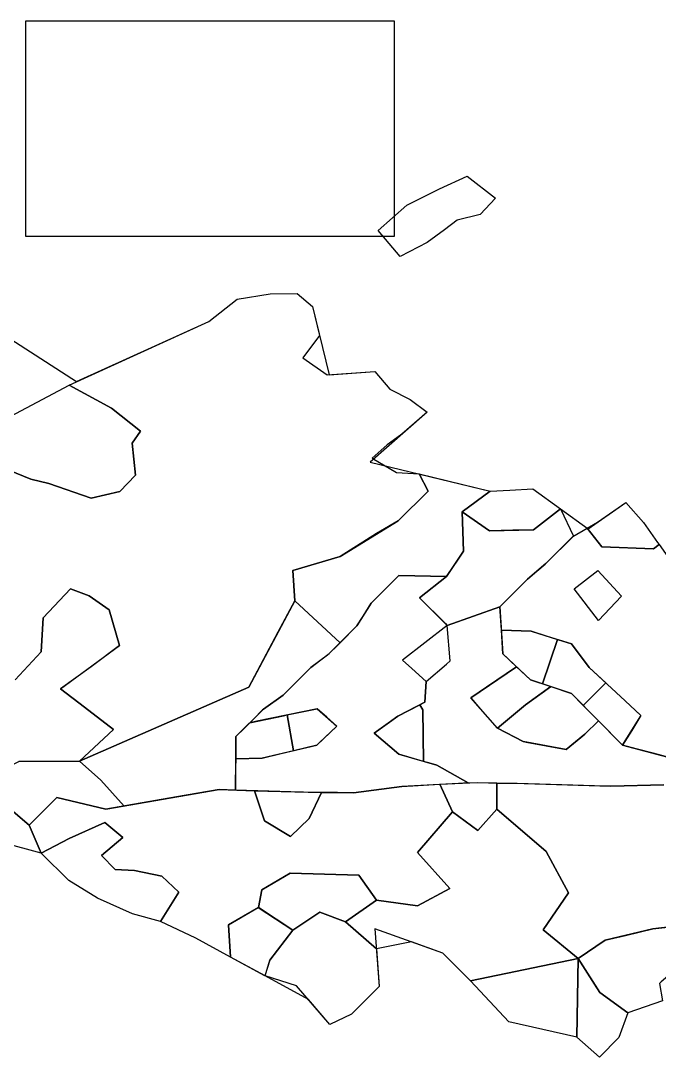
# Model space of a CAD drawing. Header units: metres. Extents: x 469759 to 470079, y 4349683 to 4349873.
# Drawn here: x 469879.6 to 469949, y 4349686.2 to 4349798.9 of the extents above; entities that cross this region are included whole.
import ezdxf

# ---------------------------------------------------------------- set-up
doc = ezdxf.new("R2010")
doc.units = ezdxf.units.M
for name, color, linetype in [('0.500-1.000', 4, 'Continuous'), ('1.000-1.500', 5, 'Continuous'), ('综合图_历史矿块', 7, 'Continuous')]:
    doc.layers.add(name, color=color, linetype=linetype)
picture_1 = doc.add_image_def('image1.png', size_in_pixel=(1052, 617))

msp = doc.modelspace()

# ---------------------------------------------------------------- linework, layer by layer
at = {"layer": '0.500-1.000', "color": 4, "lineweight": 30}
for points in [[(469871.78, 4349768.61), (469885.68, 4349759.66), (469900.05, 4349766.2), (469903.13, 4349768.63), (469906.73, 4349769.21), (469909.65, 4349769.23), (469911.32, 4349767.83), (469913.14, 4349760.41), (469918.08, 4349760.77), (469919.74, 4349758.83), (469921.95, 4349757.71), (469923.78, 4349756.34), (469917.6, 4349750.91), (469930.62, 4349747.74), (469932.78, 4349747.86), (469935.26, 4349747.99), (469941.28, 4349743.65), (469945.36, 4349746.5), (469947.28, 4349744.34), (469948.82, 4349742.17), (469948.98, 4349741.94), (469950.37, 4349739.99)], [(469949.35, 4349692.34), (469945.58, 4349691.02), (469944.62, 4349688.34), (469942.5, 4349686.19), (469940.06, 4349688.37), (469932.65, 4349690.06), (469928.49, 4349694.51), (469925.49, 4349697.51), (469918.11, 4349700.17), (469918.55, 4349693.87), (469915.55, 4349690.87), (469913.21, 4349689.74), (469910.87, 4349692.47), (469906.16, 4349695.04), (469906.16, 4349695.04), (469902.41, 4349697.09), (469898.66, 4349699.14), (469894.8, 4349700.94), (469891.77, 4349701.8), (469887.96, 4349703.5), (469884.83, 4349705.4), (469881.83, 4349708.4), (469873.96, 4349710.54)]]:
    msp.add_lwpolyline(points, dxfattribs=at)
at = {"layer": '1.000-1.500', "color": 5, "lineweight": 30}
for points in [[(469871.78, 4349768.61), (469885.68, 4349759.66), (469900.05, 4349766.2), (469903.13, 4349768.63), (469906.73, 4349769.21), (469909.65, 4349769.23), (469911.32, 4349767.83), (469913.14, 4349760.41), (469918.08, 4349760.77), (469919.74, 4349758.83), (469921.95, 4349757.71), (469923.78, 4349756.34), (469917.6, 4349750.91), (469930.62, 4349747.74), (469932.78, 4349747.86), (469935.26, 4349747.99), (469941.28, 4349743.65), (469945.36, 4349746.5), (469947.28, 4349744.34), (469948.82, 4349742.17), (469948.98, 4349741.94), (469950.37, 4349739.99)], [(469949.35, 4349692.34), (469945.58, 4349691.02), (469944.62, 4349688.34), (469942.5, 4349686.19), (469940.06, 4349688.37), (469932.65, 4349690.06), (469928.49, 4349694.51), (469925.49, 4349697.51), (469918.11, 4349700.17), (469918.55, 4349693.87), (469915.55, 4349690.87), (469913.21, 4349689.74), (469910.87, 4349692.47), (469906.16, 4349695.04), (469906.16, 4349695.04), (469902.41, 4349697.09), (469898.66, 4349699.14), (469894.8, 4349700.94), (469891.77, 4349701.8), (469887.96, 4349703.5), (469884.83, 4349705.4), (469881.83, 4349708.4), (469873.96, 4349710.54)]]:
    msp.add_lwpolyline(points, dxfattribs=at)
at = {"layer": '综合图_历史矿块', "color": 9}
for points in [[(469931.19, 4349779.61), (469929.54, 4349777.85), (469927.03, 4349777.21), (469925.66, 4349776.18), (469923.79, 4349774.8), (469920.85, 4349773.26), (469918.47, 4349776.1), (469921.56, 4349778.86), (469923.76, 4349779.95), (469925.13, 4349780.63), (469928.14, 4349782.01), (469931.19, 4349779.61)], [(469863.28, 4349745.92), (469865.76, 4349749.12), (469884.88, 4349759.29), (469889.48, 4349756.79), (469892.64, 4349754.27), (469891.71, 4349752.97), (469892.1, 4349749.48), (469890.38, 4349747.71), (469887.28, 4349746.98), (469882.66, 4349748.58), (469880.7, 4349749.04), (469877.54, 4349750.34), (469875.06, 4349748.36), (469875.51, 4349745.18), (469870.76, 4349742.39), (469865.37, 4349742.59), (469863.28, 4349745.92)], [(469909.4, 4349735.82), (469909.19, 4349739.12), (469914.34, 4349740.64), (469919.76, 4349744), (469920.63, 4349744.54), (469923.9, 4349747.73), (469922.9, 4349749.62), (469930.62, 4349747.74), (469927.59, 4349745.5), (469927.74, 4349741.21), (469925.87, 4349738.48), (469920.69, 4349738.56), (469918.08, 4349735.96), (469917.69, 4349735.56), (469916.15, 4349733.09), (469914.31, 4349731.25), (469909.4, 4349735.82)], [(469938.28, 4349745.82), (469935.35, 4349743.56), (469933.08, 4349743.51), (469930.55, 4349743.45), (469927.59, 4349745.5), (469930.62, 4349747.74), (469932.78, 4349747.86), (469935.26, 4349747.99), (469938.28, 4349745.82)], [(469947.28, 4349744.34), (469948.82, 4349742.17), (469948.98, 4349741.94), (469948.39, 4349741.49), (469942.76, 4349741.71), (469941.16, 4349743.71), (469942.29, 4349744.36), (469945.36, 4349746.5), (469947.28, 4349744.34)], [(469939.68, 4349742.86), (469936.68, 4349739.89), (469934.68, 4349738.18), (469932, 4349735.49), (469931.68, 4349735.18), (469925.96, 4349733.14), (469922.96, 4349736.14), (469925.87, 4349738.48), (469926.71, 4349739.7), (469927.74, 4349741.21), (469927.59, 4349745.5), (469930.55, 4349743.45), (469935.35, 4349743.56), (469938.28, 4349745.82), (469939.68, 4349742.86)], [(469925.87, 4349738.48), (469922.96, 4349736.14), (469925.76, 4349733.35), (469925.97, 4349733.15), (469921.11, 4349729.37), (469922.11, 4349728.46), (469923.66, 4349727.06), (469923.53, 4349724.79), (469920.58, 4349723.29), (469919.53, 4349722.52), (469918.02, 4349721.42), (469920.7, 4349719.16), (469924.83, 4349717.94), (469928.23, 4349716.03), (469927.2, 4349715.97), (469921.03, 4349715.65), (469915.76, 4349714.96), (469915.28, 4349714.96), (469914.03, 4349714.97), (469910.34, 4349715.03), (469908.97, 4349715.06), (469906.58, 4349715.12), (469902.94, 4349715.24), (469902.99, 4349718.64), (469905.85, 4349718.71), (469907.91, 4349719.21), (469911.78, 4349720.14), (469912.03, 4349720.38), (469913.97, 4349722.19), (469912.87, 4349723.16), (469911.82, 4349724.08), (469905.26, 4349722.72), (469904.5, 4349722.56), (469904.88, 4349722.93), (469906, 4349724.06), (469908.15, 4349725.58), (469911.15, 4349728.58), (469912.24, 4349729.4), (469913.15, 4349730.09), (469916.15, 4349733.09), (469916.82, 4349734.15), (469917.69, 4349735.56), (469920.69, 4349738.56), (469925.87, 4349738.48)], [(469942.31, 4349739.13), (469944.88, 4349736.32), (469942.39, 4349733.7), (469939.74, 4349737.13), (469942.31, 4349739.13)], [(469885.99, 4349718.38), (469887.83, 4349719.18), (469904.4, 4349726.42), (469907.6, 4349732.44), (469909.4, 4349735.82), (469914.31, 4349731.25), (469913.15, 4349730.09), (469912.94, 4349729.93), (469911.15, 4349728.58), (469910.23, 4349727.66), (469908.15, 4349725.58), (469907.08, 4349724.82), (469906, 4349724.06), (469903, 4349721.06), (469902.94, 4349715.24), (469901.17, 4349715.31), (469896.54, 4349714.5), (469890.87, 4349713.51), (469888.31, 4349716.31), (469885.99, 4349718.38)], [(469935.08, 4349732.51), (469937.93, 4349731.63), (469936.32, 4349726.8), (469934.99, 4349727.25), (469932, 4349730.06), (469931.84, 4349732.62), (469935.08, 4349732.51)], [(469939.47, 4349731.15), (469941.38, 4349728.56), (469943.2, 4349726.9), (469940.72, 4349724.45), (469939.45, 4349725.76), (469936.32, 4349726.8), (469937.93, 4349731.63), (469939.47, 4349731.15)], [(469881.83, 4349708.4), (469873.96, 4349710.54), (469868.21, 4349713.48), (469860.92, 4349712.52), (469856.14, 4349714.69), (469851.91, 4349717.75), (469847.05, 4349722.39), (469845.48, 4349726.06), (469847.77, 4349728.8), (469850.3, 4349726.22), (469855.47, 4349723.16), (469859.29, 4349720.49), (469867.3, 4349722.36), (469868.11, 4349719.89), (469870.69, 4349717.27), (469874.94, 4349716.17), (469880.54, 4349711.44), (469881.83, 4349708.4)], [(469934.99, 4349727.25), (469937.22, 4349726.5), (469934.48, 4349724.51), (469931.41, 4349721.98), (469928.52, 4349725.27), (469933.5, 4349728.65), (469934.99, 4349727.25)], [(469939.45, 4349725.76), (469942.4, 4349722.78), (469940.9, 4349721.34), (469938.87, 4349719.64), (469936.17, 4349720.16), (469934.22, 4349720.54), (469931.41, 4349721.98), (469934.48, 4349724.51), (469937.17, 4349726.47), (469937.22, 4349726.5), (469939.45, 4349725.76)], [(469943.35, 4349726.76), (469945.31, 4349724.96), (469947.01, 4349723.34), (469946.01, 4349721.73), (469945.02, 4349720.13), (469942.02, 4349723.13), (469940.72, 4349724.45), (469943.2, 4349726.9), (469943.35, 4349726.76)], [(469913.97, 4349722.19), (469911.78, 4349720.14), (469909.24, 4349719.53), (469908.58, 4349723.41), (469911.82, 4349724.08), (469913.97, 4349722.19)], [(469923.31, 4349723.98), (469923.37, 4349718.37), (469920.7, 4349719.16), (469918.02, 4349721.42), (469920.58, 4349723.29), (469922.97, 4349724.51), (469923.31, 4349723.98)], [(469909.24, 4349719.53), (469905.85, 4349718.71), (469902.99, 4349718.64), (469903, 4349721.06), (469904.5, 4349722.56), (469908.16, 4349723.32), (469908.58, 4349723.41), (469909.24, 4349719.53)], [(469874.94, 4349716.17), (469879.42, 4349718.36), (469885.99, 4349718.38), (469888.31, 4349716.31), (469890.85, 4349713.51), (469888.87, 4349713.16), (469883.54, 4349714.44), (469880.54, 4349711.44), (469874.94, 4349716.17)], [(469883.54, 4349714.44), (469888.87, 4349713.16), (469901.17, 4349715.31), (469905.01, 4349715.16), (469906.12, 4349711.91), (469908.93, 4349710.18), (469910.97, 4349712.15), (469912.3, 4349714.98), (469915.76, 4349714.96), (469921.03, 4349715.65), (469925.15, 4349715.87), (469926.55, 4349712.88), (469922.74, 4349708.47), (469926.23, 4349704.56), (469922.72, 4349702.65), (469918.26, 4349703.26), (469916.34, 4349706.01), (469908.88, 4349706.21), (469905.8, 4349704.41), (469905.45, 4349702.47), (469902.19, 4349700.6), (469902.41, 4349697.09), (469898.66, 4349699.14), (469894.8, 4349700.94), (469896.8, 4349704.16), (469894.95, 4349705.9), (469891.98, 4349706.49), (469889.89, 4349706.62), (469888.39, 4349708.12), (469890.7, 4349710.09), (469888.75, 4349711.71), (469884.89, 4349709.99), (469881.83, 4349708.4), (469880.54, 4349711.44), (469883.54, 4349714.44)], [(469931.35, 4349716.03), (469931.34, 4349713.18), (469929.27, 4349710.84), (469926.55, 4349712.88), (469925.15, 4349715.87), (469929.26, 4349716.08), (469931.35, 4349716.03)], [(469905.01, 4349715.16), (469912.3, 4349714.98), (469910.97, 4349712.15), (469908.93, 4349710.18), (469906.12, 4349711.91), (469905.01, 4349715.16)], [(469929.27, 4349710.84), (469931.34, 4349713.18), (469936.71, 4349708.56), (469939.14, 4349704.07), (469936.37, 4349700.05), (469940.2, 4349696.92), (469928.49, 4349694.51), (469925.49, 4349697.51), (469922.06, 4349698.74), (469918.26, 4349698), (469914.89, 4349700.92), (469918.26, 4349703.26), (469922.72, 4349702.65), (469926.23, 4349704.56), (469922.74, 4349708.47), (469926.55, 4349712.88), (469929.27, 4349710.84)], [(469894.8, 4349700.94), (469891.77, 4349701.8), (469887.96, 4349703.5), (469884.83, 4349705.4), (469881.83, 4349708.4), (469884.89, 4349709.99), (469888.75, 4349711.71), (469890.7, 4349710.09), (469888.39, 4349708.12), (469889.89, 4349706.62), (469891.98, 4349706.49), (469894.95, 4349705.9), (469896.8, 4349704.16), (469894.8, 4349700.94)], [(469918.26, 4349703.26), (469914.89, 4349700.92), (469912.1, 4349701.97), (469909.17, 4349700.01), (469905.45, 4349702.47), (469905.8, 4349704.41), (469908.88, 4349706.21), (469916.34, 4349706.01), (469918.26, 4349703.26)], [(469905.43, 4349702.46), (469909.17, 4349700.01), (469906.7, 4349696.74), (469906.15, 4349695.04), (469902.41, 4349697.09), (469902.19, 4349700.6), (469905.43, 4349702.46)], [(469913.21, 4349689.74), (469909.58, 4349693.97), (469906.16, 4349695.04), (469906.7, 4349696.74), (469909.17, 4349700.01), (469912.1, 4349701.97), (469914.89, 4349700.92), (469918.26, 4349698), (469918.55, 4349693.87), (469915.55, 4349690.87), (469913.21, 4349689.74)], [(469958.22, 4349698.38), (469961.31, 4349695.8), (469959.3, 4349692.77), (469955.5, 4349695.29), (469952.56, 4349697.23), (469951.99, 4349696.74), (469949.2, 4349694.38), (469949.01, 4349694.23), (469949.35, 4349692.34), (469945.58, 4349691.02), (469942.53, 4349693.25), (469942.22, 4349693.73), (469940.2, 4349696.92), (469943.12, 4349698.91), (469945.33, 4349699.45), (469948.31, 4349700.17), (469951.56, 4349700.52), (469955.18, 4349700.91), (469958.22, 4349698.38)], [(469940.06, 4349688.37), (469932.65, 4349690.06), (469928.49, 4349694.51), (469940.2, 4349696.92), (469940.06, 4349688.37)], [(469942.53, 4349693.25), (469945.58, 4349691.02), (469944.62, 4349688.34), (469942.5, 4349686.19), (469940.06, 4349688.37), (469940.2, 4349696.92), (469942.53, 4349693.25)]]:
    msp.add_lwpolyline(points, close=True, dxfattribs=at)
for points in [[(469877.54, 4349750.34), (469880.7, 4349749.04), (469882.66, 4349748.58), (469887.28, 4349746.98), (469890.38, 4349747.71), (469892.1, 4349749.48), (469891.71, 4349752.97), (469892.64, 4349754.27), (469889.48, 4349756.79), (469884.88, 4349759.29), (469900.05, 4349766.2), (469903.13, 4349768.63), (469906.73, 4349769.21), (469909.65, 4349769.23), (469911.32, 4349767.83), (469912.09, 4349764.68), (469910.27, 4349762.24), (469912.9, 4349760.39), (469918.08, 4349760.77), (469919.74, 4349758.83), (469921.95, 4349757.71), (469923.78, 4349756.34), (469921.04, 4349753.93), (469919.44, 4349752.8), (469917.81, 4349751.34), (469920.44, 4349749.78), (469922.9, 4349749.62), (469923.9, 4349747.73), (469920.63, 4349744.54), (469918.26, 4349743.13), (469914.34, 4349740.64), (469909.19, 4349739.12), (469909.4, 4349735.82), (469904.4, 4349726.42), (469885.99, 4349718.38), (469889.69, 4349721.82), (469886.55, 4349724.25), (469883.93, 4349726.25), (469890.34, 4349730.97), (469889.21, 4349734.84), (469887.06, 4349736.36), (469885.02, 4349737.14), (469882.07, 4349733.98), (469881.84, 4349730.28), (469879.02, 4349727.22)], [(469879.42, 4349718.36), (469885.99, 4349718.38), (469904.4, 4349726.42), (469909.4, 4349735.82), (469909.19, 4349739.12), (469914.34, 4349740.64), (469920.63, 4349744.54), (469923.9, 4349747.73), (469922.9, 4349749.62), (469922.9, 4349749.62), (469930.62, 4349747.74), (469927.59, 4349745.5), (469927.74, 4349741.21), (469925.87, 4349738.48), (469920.69, 4349738.56), (469917.69, 4349735.56), (469916.15, 4349733.09), (469914.02, 4349730.96), (469913.15, 4349730.09), (469912.94, 4349729.93), (469911.94, 4349729.17), (469911.15, 4349728.58), (469909.94, 4349727.37), (469908.94, 4349726.37), (469908.15, 4349725.58), (469906, 4349724.06), (469905.9, 4349723.96), (469904.94, 4349722.99), (469903.94, 4349721.99), (469903, 4349721.06), (469902.94, 4349715.24), (469901.17, 4349715.31), (469896.54, 4349714.5), (469888.87, 4349713.16), (469883.54, 4349714.44), (469880.54, 4349711.44), (469874.94, 4349716.17)], [(469951.69, 4349718.37), (469948.35, 4349719.25), (469946.49, 4349719.74), (469945.02, 4349720.13), (469946.93, 4349723.21), (469947.01, 4349723.34), (469946.95, 4349723.39), (469945.31, 4349724.96), (469941.38, 4349728.56), (469940.51, 4349729.75), (469939.47, 4349731.15), (469936.85, 4349731.96), (469935.08, 4349732.51), (469931.84, 4349732.62), (469931.68, 4349735.18), (469934.68, 4349738.18), (469935.7, 4349739.04), (469936.61, 4349739.82), (469939.61, 4349742.82), (469941.16, 4349743.71), (469942.76, 4349741.71), (469942.76, 4349741.71), (469948.39, 4349741.49), (469948.98, 4349741.94), (469950.37, 4349739.99)], [(469879.02, 4349727.22), (469881.84, 4349730.28), (469882.07, 4349733.98), (469885.02, 4349737.14), (469887.06, 4349736.36), (469889.21, 4349734.84), (469890.34, 4349730.97), (469887.26, 4349728.66), (469883.93, 4349726.25), (469886.55, 4349724.25), (469889.69, 4349721.82), (469885.99, 4349718.38), (469879.42, 4349718.36)], [(469949.51, 4349715.8), (469943.72, 4349715.66), (469941.95, 4349715.71), (469938.43, 4349715.82), (469933.57, 4349715.96), (469932.67, 4349715.97), (469928.23, 4349716.03), (469924.83, 4349717.94), (469923.96, 4349718.2), (469923.37, 4349718.37), (469923.31, 4349723.98), (469922.97, 4349724.51), (469923.53, 4349724.79), (469923.66, 4349727.06), (469925.87, 4349728.94), (469926.29, 4349729.3), (469925.97, 4349733.15), (469931.68, 4349735.18), (469932, 4349730.06), (469932, 4349730.06), (469933.5, 4349728.65), (469930.24, 4349726.44), (469928.52, 4349725.27), (469929.59, 4349724.05), (469931.41, 4349721.98), (469934.22, 4349720.54), (469934.55, 4349720.47), (469938.87, 4349719.64), (469940.47, 4349720.98), (469940.9, 4349721.34), (469942.4, 4349722.78), (469945.02, 4349720.13), (469951.69, 4349718.37)], [(469951.74, 4349700.54), (469948.31, 4349700.17), (469943.12, 4349698.91), (469940.2, 4349696.92), (469936.37, 4349700.05), (469939.14, 4349704.07), (469936.71, 4349708.56), (469931.34, 4349713.18), (469931.35, 4349715.99), (469933.14, 4349715.99), (469943.72, 4349715.66), (469949.51, 4349715.8)]]:
    msp.add_lwpolyline(points, dxfattribs=at)

# ---------------------------------------------------------------- pictures from other files: only their frames are drawn
image = msp.add_image(picture_1, insert=(469880.18, 4349775.44), size_in_units=(40, 23.46))

doc.saveas('drawing.dxf')
